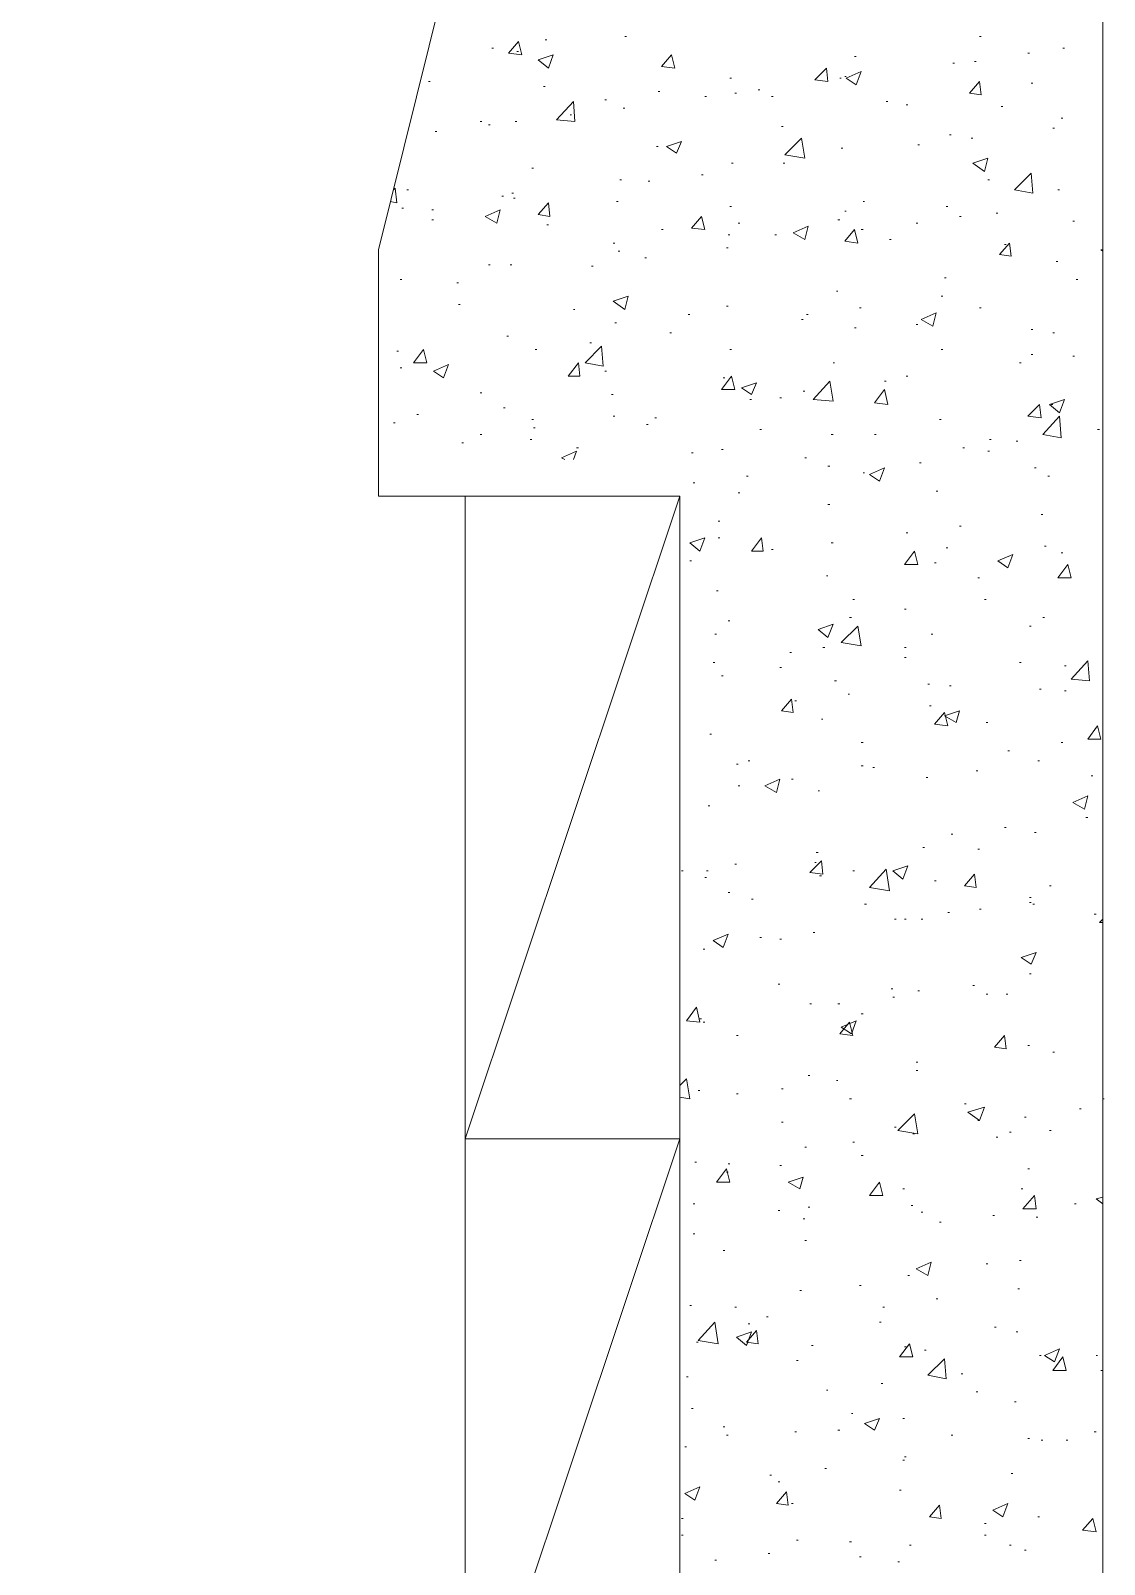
# Model space of a CAD drawing. Header units: millimetres. Extents: x -4011 to 126995, y -1911 to 106700.
# Drawn here: x 49244 to 59269, y 65308 to 79624 of the extents above; entities that cross this region are included whole.
import ezdxf

# ---------------------------------------------------------------- set-up
doc = ezdxf.new("R2010")
doc.units = ezdxf.units.MM
doc.layers.add('PDF_형상', color=7, linetype='Continuous')

msp = doc.modelspace()

# ---------------------------------------------------------------- linework, layer by layer
at = {"layer": 'PDF_형상', "lineweight": 5}
for points in [[(55306, 61368), (59254, 61368), (59254, 83876), (59254, 42326), (49244, 42326), (49244, 44394), (49275, 45668), (49601, 47036), (50316, 48622), (51078, 49927), (55306, 49927), (55306, 75280), (52492, 75280), (52492, 77580), (54031, 83782), (54062, 83876), (54031, 83782), (52492, 77580), (52492, 75280), (55306, 75280)], [(53549, 79461), (53565, 79461)], [(54047, 79539), (54062, 79539)], [(54793, 79570), (54808, 79570)], [(58104, 79570), (58119, 79570)], [(58881, 79461), (58896, 79461)], [(53782, 79430), (53798, 79430)], [(56938, 79383), (56953, 79383)], [(57855, 79321), (57870, 79321)], [(58057, 79337), (58073, 79337)], [(58554, 79415), (58570, 79415)], [(55772, 79181), (55788, 79181)], [(56798, 79181), (56813, 79181)], [(56845, 79197), (56860, 79197)], [(52959, 79150), (52974, 79150)], [(54031, 79104), (54047, 79104)], [(55104, 79057), (55119, 79057)], [(55819, 79041), (55834, 79041)], [(56036, 79073), (56052, 79073)], [(58585, 79135), (58601, 79135)], [(54606, 78979), (54622, 78979)], [(54777, 78902), (54793, 78902)], [(55539, 79010), (55554, 79010)], [(56161, 79010), (56176, 79010)], [(57233, 78964), (57249, 78964)], [(57420, 78933), (57435, 78933)], [(58306, 78917), (58321, 78917)], [(53440, 78777), (53456, 78777)], [(53518, 78746), (53534, 78746)], [(53767, 78777), (53782, 78777)], [(54280, 78839), (54295, 78839)], [(58865, 78808), (58881, 78808)], [(53021, 78684), (53036, 78684)], [(56254, 78731), (56269, 78731)], [(57824, 78653), (57839, 78653)], [(58026, 78622), (58041, 78622)], [(58788, 78715), (58803, 78715)], [(55088, 78544), (55104, 78544)], [(56813, 78528), (56829, 78528)], [(57528, 78560), (57544, 78560)], [(53922, 78342), (53938, 78342)], [(55788, 78389), (55803, 78389)], [(56269, 78389), (56285, 78389)], [(54746, 78233), (54762, 78233)], [(55010, 78218), (55026, 78218)], [(55508, 78280), (55523, 78280)], [(58181, 78233), (58197, 78233)], [(52632, 78140), (52648, 78155), (52663, 78016), (52601, 78031)], [(52756, 78140), (52772, 78140)], [(53642, 78078), (53658, 78078)], [(53736, 78109), (53751, 78109)], [(53751, 78062), (53767, 78062)], [(54715, 78031), (54731, 78031)], [(57016, 78031), (57031, 78031)], [(58834, 78140), (58850, 78140)], [(52710, 77969), (52725, 77969)], [(52990, 77953), (53005, 77953)], [(55772, 77984), (55788, 77984)], [(56845, 77938), (56860, 77938)], [(57793, 77984), (57808, 77984)], [(57917, 77891), (57933, 77891)], [(58259, 77922), (58275, 77922)], [(52990, 77860), (53005, 77860)], [(54062, 77813), (54078, 77813)], [(55135, 77767), (55150, 77767)], [(55850, 77829), (55865, 77829)], [(56782, 77860), (56798, 77860)], [(57000, 77767), (57016, 77767)], [(57513, 77829), (57528, 77829)], [(58974, 77845), (58990, 77845)], [(54684, 77642), (54699, 77642)], [(55741, 77596), (55756, 77596)], [(55756, 77720), (55772, 77720)], [(56192, 77720), (56207, 77720)], [(57264, 77674), (57280, 77674)], [(58337, 77627), (58352, 77627)], [(54731, 77565), (54746, 77565)], [(54979, 77503), (54995, 77503)], [(58819, 77471), (58834, 77471)], [(59254, 77565), (59238, 77580), (59254, 77580)], [(53518, 77440), (53534, 77440)], [(53720, 77440), (53736, 77440)], [(54482, 77425), (54497, 77425)], [(57777, 77316), (57793, 77316)], [(52694, 77301), (52710, 77301)], [(53223, 77269), (53238, 77269)], [(56767, 77192), (56782, 77192)], [(59005, 77301), (59021, 77301)], [(53238, 77067), (53254, 77067)], [(54311, 77021), (54326, 77021)], [(55741, 77052), (55756, 77052)], [(56984, 77036), (57000, 77036)], [(57746, 77145), (57762, 77145)], [(58104, 77036), (58119, 77036)], [(54699, 76896), (54715, 76896)], [(55383, 76974), (55399, 76974)], [(56440, 76927), (56456, 76927)], [(56487, 76974), (56503, 76974)], [(57513, 76881), (57528, 76881)], [(53689, 76772), (53705, 76772)], [(55212, 76803), (55228, 76803)], [(56938, 76850), (56953, 76850)], [(58585, 76834), (58601, 76834)], [(58788, 76803), (58803, 76803)], [(52663, 76632), (52679, 76632)], [(53953, 76648), (53969, 76648)], [(54466, 76710), (54482, 76710)], [(55772, 76648), (55788, 76648)], [(57746, 76648), (57762, 76648)], [(58585, 76601), (58601, 76601)], [(52694, 76477), (52710, 76477)], [(56736, 76523), (56751, 76523)], [(58477, 76523), (58492, 76523)], [(58974, 76585), (58990, 76585)], [(54606, 76446), (54622, 76446)], [(55710, 76383), (55725, 76383)], [(57218, 76352), (57233, 76352)], [(57420, 76399), (57435, 76399)], [(53440, 76244), (53456, 76244)], [(54668, 76228), (54684, 76228)], [(55959, 76181), (55974, 76181)], [(56238, 76197), (56254, 76197)], [(56456, 76259), (56472, 76259)], [(52850, 76041), (52865, 76041)], [(53658, 76104), (53674, 76104)], [(54684, 76026), (54699, 76026)], [(58772, 76135), (58788, 76135)], [(52632, 75964), (52648, 75964)], [(53922, 75995), (53938, 75995)], [(53938, 75917), (53953, 75917)], [(54995, 75948), (55010, 75948)], [(55073, 76010), (55088, 76010)], [(56052, 75902), (56067, 75902)], [(57731, 75995), (57746, 75995)], [(59207, 75902), (59223, 75902)], [(53269, 75777), (53285, 75777)], [(53440, 75855), (53456, 75855)], [(53907, 75808), (53922, 75808)], [(56720, 75855), (56736, 75855)], [(57124, 75855), (57140, 75855)], [(58197, 75808), (58212, 75808)], [(58446, 75793), (58461, 75793)], [(54233, 75622), (54202, 75637), (54342, 75699), (54311, 75622)], [(54342, 75731), (54358, 75731)], [(55415, 75684), (55430, 75684)], [(55694, 75715), (55710, 75715)], [(56472, 75637), (56487, 75637)], [(57544, 75591), (57560, 75591)], [(57948, 75731), (57964, 75731)], [(58181, 75699), (58197, 75699)], [(55927, 75466), (55943, 75466)], [(56689, 75560), (56705, 75560)], [(57016, 75497), (57031, 75497)], [(58617, 75544), (58632, 75544)], [(58741, 75466), (58756, 75466)], [(55430, 75404), (55446, 75404)], [(55850, 75311), (55865, 75311)], [(57699, 75326), (57715, 75326)], [(53301, 69280), (55306, 75280), (55306, 49927), (51078, 49927), (50316, 48622), (49601, 47036), (49275, 45668), (49244, 44394), (49244, 43554), (49244, 42326), (59254, 42326), (59254, 57622)], [(56689, 75202), (56705, 75202)], [(55663, 75047), (55679, 75047)], [(58679, 75109), (58694, 75109)], [(55663, 74891), (55679, 74891)], [(57420, 74938), (57435, 74938)], [(57917, 75000), (57933, 75000)], [(56161, 74782), (56176, 74782)], [(56720, 74845), (56736, 74845)], [(57793, 74798), (57808, 74798)], [(58710, 74813), (58725, 74813)], [(58865, 74751), (58881, 74751)], [(55399, 74674), (55415, 74674)], [(57684, 74658), (57699, 74658)], [(56674, 74534), (56689, 74534)], [(58088, 74518), (58104, 74518)], [(55648, 74394), (55663, 74394)], [(56922, 74316), (56938, 74316)], [(58150, 74316), (58166, 74316)], [(57404, 74223), (57420, 74223)], [(55756, 74114), (55772, 74114)], [(56891, 74145), (56907, 74145)], [(58570, 74067), (58585, 74067)], [(58694, 74145), (58710, 74145)], [(55632, 73990), (55648, 73990)], [(57653, 73990), (57668, 73990)], [(56332, 73819), (56347, 73819)], [(56642, 73865), (56658, 73865)], [(57404, 73865), (57420, 73865)], [(57404, 73772), (57420, 73772)], [(55617, 73725), (55632, 73725)], [(55694, 73601), (55710, 73601)], [(56238, 73679), (56254, 73679)], [(58477, 73725), (58492, 73725)], [(58896, 73694), (58912, 73694)], [(56751, 73554), (56767, 73554)], [(57622, 73523), (57637, 73523)], [(57824, 73508), (57839, 73508)], [(58663, 73477), (58679, 73477)], [(58896, 73461), (58912, 73461)], [(56378, 73368), (56394, 73368)], [(56876, 73430), (56891, 73430)], [(57637, 73321), (57653, 73321)], [(56627, 73197), (56642, 73197)], [(58166, 73166), (58181, 73166)], [(55585, 73057), (55601, 73057)], [(57000, 72979), (57016, 72979)], [(58368, 72902), (58383, 72902)], [(58865, 72979), (58881, 72979)], [(55834, 72777), (55850, 72777)], [(55943, 72808), (55959, 72808)], [(57000, 72762), (57016, 72762)], [(57109, 72746), (57124, 72746)], [(58648, 72808), (58663, 72808)], [(56347, 72637), (56363, 72637)], [(57606, 72653), (57622, 72653)], [(58073, 72715), (58088, 72715)], [(59145, 72668), (59161, 72668)], [(55850, 72575), (55865, 72575)], [(56596, 72528), (56611, 72528)], [(55570, 72389), (55585, 72389)], [(58337, 72187), (58352, 72187)], [(59098, 72280), (59114, 72280)], [(57839, 72124), (57855, 72124)], [(58617, 72140), (58632, 72140)], [(56580, 71953), (56596, 71953)], [(57575, 72000), (57591, 72000)], [(58088, 71984), (58104, 71984)], [(55321, 71782), (55337, 71782)], [(55554, 71782), (55570, 71782)], [(55819, 71845), (55834, 71845)], [(56565, 71860), (56580, 71860)], [(56611, 71736), (56627, 71736)], [(56922, 71782), (56938, 71782)], [(55539, 71720), (55554, 71720)], [(55756, 71580), (55772, 71580)], [(57684, 71689), (57699, 71689)], [(58756, 71642), (58772, 71642)], [(55974, 71518), (55990, 71518)], [(57031, 71472), (57047, 71472)], [(58570, 71534), (58585, 71534)], [(58570, 71487), (58585, 71487)], [(58601, 71472), (58617, 71472)], [(57311, 71332), (57326, 71332)], [(57404, 71332), (57420, 71332)], [(57560, 71332), (57575, 71332)], [(57808, 71394), (57824, 71394)], [(58104, 71425), (58119, 71425)], [(59176, 71378), (59192, 71378)], [(59254, 71301), (59223, 71301), (59254, 71332)], [(56052, 71161), (56067, 71161)], [(56549, 71207), (56565, 71207)], [(55523, 71052), (55539, 71052)], [(56238, 71145), (56254, 71145)], [(56223, 70725), (56238, 70725)], [(58570, 70819), (58585, 70819)], [(57280, 70679), (57295, 70679)], [(57295, 70601), (57311, 70601)], [(57528, 70663), (57544, 70663)], [(58041, 70710), (58057, 70710)], [(58166, 70632), (58181, 70632)], [(58352, 70632), (58368, 70632)], [(56518, 70539), (56534, 70539)], [(56782, 70539), (56798, 70539)], [(57000, 70446), (57016, 70446)], [(55492, 70399), (55508, 70399)], [(55523, 70368), (55539, 70368)], [(55834, 70244), (55850, 70244)], [(58554, 70150), (58570, 70150)], [(58788, 70088), (58803, 70088)], [(56503, 69870), (56518, 69870)], [(57513, 69995), (57528, 69995)], [(57513, 69917), (57528, 69917)], [(55306, 69777), (55368, 69839), (55399, 69653), (55306, 69668)], [(55477, 69731), (55492, 69731)], [(56254, 69746), (56269, 69746)], [(56767, 69824), (56782, 69824)], [(55834, 69699), (55850, 69699)], [(56891, 69653), (56907, 69653)], [(57964, 69606), (57979, 69606)], [(59254, 69653), (59269, 69653)], [(56254, 69435), (56269, 69435)], [(58088, 69451), (58104, 69451)], [(58523, 69482), (58539, 69482)], [(59036, 69560), (59052, 69560)], [(57311, 69389), (57326, 69389)], [(57482, 69326), (57497, 69326)], [(58259, 69295), (58275, 69295)], [(58383, 69342), (58399, 69342)], [(58756, 69358), (58772, 69358)], [(53301, 63280), (55306, 69280)], [(56472, 69202), (56487, 69202)], [(56922, 69249), (56938, 69249)], [(55446, 69062), (55461, 69062)], [(55756, 69047), (55772, 69047)], [(56238, 69031), (56254, 69031)], [(57000, 69124), (57016, 69124)], [(55741, 68969), (55756, 68969)], [(58554, 69000), (58570, 69000)], [(57389, 68813), (57404, 68813)], [(58492, 68813), (58508, 68813)], [(59254, 68674), (59192, 68720), (59254, 68736)], [(55430, 68674), (55446, 68674)], [(56223, 68611), (56238, 68611)], [(56503, 68642), (56518, 68642)], [(57466, 68658), (57482, 68658)], [(57560, 68596), (57575, 68596)], [(58990, 68674), (59005, 68674)], [(56456, 68534), (56472, 68534)], [(57731, 68503), (57746, 68503)], [(58228, 68565), (58244, 68565)], [(58632, 68549), (58648, 68549)], [(55430, 68394), (55446, 68394)], [(56472, 68332), (56487, 68332)], [(55710, 68238), (55725, 68238)], [(58477, 68145), (58492, 68145)], [(57435, 68005), (57451, 68005)], [(58166, 68114), (58181, 68114)], [(56425, 67865), (56440, 67865)], [(56984, 67912), (57000, 67912)], [(58461, 67881), (58477, 67881)], [(55399, 67725), (55415, 67725)], [(57699, 67788), (57715, 67788)], [(55819, 67710), (55834, 67710)], [(56114, 67617), (56130, 67617)], [(57202, 67710), (57218, 67710)], [(55943, 67554), (55959, 67554)], [(57171, 67570), (57187, 67570)], [(58244, 67523), (58259, 67523)], [(58446, 67477), (58461, 67477)], [(55461, 67383), (55477, 67383)], [(56534, 67352), (56549, 67352)], [(57404, 67337), (57420, 67337)], [(57591, 67306), (57606, 67306)], [(56394, 67212), (56409, 67212)], [(58663, 67259), (58679, 67259)], [(59192, 67259), (59207, 67259)], [(55368, 67057), (55383, 67057)], [(57933, 67088), (57948, 67088)], [(59238, 67119), (59254, 67119)], [(56674, 66933), (56689, 66933)], [(57187, 66995), (57202, 66995)], [(58073, 66917), (58088, 66917)], [(55415, 66762), (55430, 66762)], [(56907, 66715), (56922, 66715)], [(58430, 66824), (58446, 66824)], [(55710, 66591), (55725, 66591)], [(57389, 66668), (57404, 66668)], [(55741, 66513), (55756, 66513)], [(56378, 66544), (56394, 66544)], [(56782, 66560), (56798, 66560)], [(57839, 66513), (57855, 66513)], [(58554, 66482), (58570, 66482)], [(58679, 66466), (58694, 66466)], [(58912, 66466), (58927, 66466)], [(59176, 66544), (59192, 66544)], [(55352, 66404), (55368, 66404)], [(57404, 66311), (57420, 66311)], [(56658, 66202), (56674, 66202)], [(57389, 66280), (57404, 66280)], [(58399, 66155), (58415, 66155)], [(56145, 66140), (56161, 66140)], [(56223, 66078), (56238, 66078)], [(57358, 66000), (57373, 66000)], [(56347, 65876), (56363, 65876)], [(55321, 65736), (55337, 65736)], [(58648, 65751), (58663, 65751)], [(55321, 65580), (55337, 65580)], [(58150, 65689), (58166, 65689)], [(58150, 65580), (58166, 65580)], [(56394, 65534), (56409, 65534)], [(56891, 65518), (56907, 65518)], [(57451, 65487), (57466, 65487)], [(58383, 65487), (58399, 65487)], [(58523, 65440), (58539, 65440)], [(55632, 65347), (55648, 65347)], [(56130, 65409), (56145, 65409)], [(56984, 65378), (57000, 65378)], [(57342, 65332), (57358, 65332)]]:
    msp.add_lwpolyline(points, dxfattribs=at)
for points in [[(53798, 79523), (53829, 79399), (53705, 79415)], [(54124, 79399), (54078, 79275), (53984, 79352)], [(55228, 79399), (55259, 79275), (55135, 79290)], [(56674, 79275), (56689, 79150), (56565, 79166)], [(57000, 79244), (56953, 79119), (56860, 79181)], [(58104, 79150), (58119, 79026), (58010, 79041)], [(54326, 78777), (54155, 78793), (54311, 78964)], [(56472, 78435), (56285, 78466), (56440, 78622)], [(55321, 78591), (55275, 78482), (55181, 78544)], [(58181, 78435), (58150, 78311), (58041, 78389)], [(58601, 78109), (58430, 78140), (58585, 78295)], [(53627, 77953), (53596, 77829), (53487, 77891)], [(54078, 78016), (54093, 77891), (53984, 77907)], [(55508, 77891), (55539, 77767), (55415, 77782)], [(56503, 77798), (56472, 77674), (56363, 77736)], [(56938, 77767), (56969, 77642), (56845, 77658)], [(58383, 77642), (58399, 77518), (58290, 77534)], [(54824, 77145), (54793, 77021), (54684, 77098)], [(57699, 76990), (57668, 76865), (57560, 76927)], [(52912, 76648), (52943, 76523), (52819, 76523)], [(54591, 76492), (54420, 76523), (54575, 76679)], [(53145, 76508), (53098, 76383), (53005, 76446)], [(54358, 76523), (54373, 76399), (54264, 76399)], [(55788, 76399), (55819, 76275), (55694, 76275)], [(56021, 76337), (55974, 76228), (55881, 76290)], [(56736, 76166), (56549, 76181), (56705, 76352)], [(57218, 76275), (57249, 76135), (57124, 76150)], [(58896, 76181), (58850, 76057), (58756, 76135)], [(58663, 76135), (58679, 76010), (58554, 76026)], [(58865, 75824), (58694, 75855), (58850, 76026)], [(57218, 75544), (57171, 75420), (57078, 75482)], [(53301, 69280), (55306, 69280), (55306, 75280), (53301, 75280)], [(55539, 74891), (55492, 74767), (55399, 74845)], [(56067, 74891), (56083, 74767), (55974, 74767)], [(57497, 74767), (57528, 74642), (57404, 74642)], [(58415, 74736), (58368, 74611), (58275, 74674)], [(58927, 74642), (58959, 74518), (58834, 74518)], [(56736, 74083), (56689, 73959), (56596, 74036)], [(57000, 73881), (56813, 73912), (56969, 74067)], [(59130, 73554), (58959, 73570), (59114, 73741)], [(56347, 73383), (56363, 73259), (56254, 73275)], [(57777, 73259), (57808, 73135), (57684, 73150)], [(57917, 73275), (57886, 73166), (57777, 73228)], [(59207, 73135), (59238, 73010), (59114, 73010)], [(56238, 72637), (56207, 72513), (56098, 72575)], [(59114, 72482), (59083, 72358), (58974, 72420)], [(56627, 71876), (56642, 71751), (56518, 71767)], [(57264, 71596), (57078, 71627), (57233, 71798)], [(57435, 71829), (57389, 71705), (57295, 71782)], [(58057, 71751), (58073, 71627), (57964, 71642)], [(55756, 71192), (55710, 71067), (55617, 71130)], [(58632, 71021), (58585, 70912), (58492, 70974)], [(55461, 70508), (55492, 70368), (55368, 70383)], [(56891, 70368), (56922, 70244), (56798, 70259)], [(56953, 70383), (56907, 70259), (56813, 70321)], [(58337, 70244), (58352, 70119), (58244, 70135)], [(57528, 69326), (57342, 69358), (57497, 69513)], [(58150, 69575), (58104, 69451), (57995, 69528)], [(53301, 63280), (55306, 63280), (55306, 69280), (53301, 69280)], [(55741, 69000), (55772, 68876), (55648, 68876)], [(56456, 68922), (56425, 68813), (56316, 68876)], [(57171, 68876), (57202, 68751), (57078, 68751)], [(58617, 68751), (58632, 68627), (58508, 68627)], [(57653, 68130), (57622, 68005), (57513, 68067)], [(55663, 67368), (55477, 67399), (55632, 67570)], [(55974, 67477), (55927, 67352), (55834, 67430)], [(56021, 67492), (56036, 67368), (55927, 67383)], [(57451, 67368), (57482, 67244), (57358, 67244)], [(58850, 67321), (58803, 67197), (58710, 67259)], [(57793, 67041), (57622, 67073), (57777, 67228)], [(58881, 67244), (58912, 67119), (58788, 67119)], [(57171, 66668), (57124, 66560), (57031, 66622)], [(55492, 66031), (55446, 65907), (55352, 65969)], [(56301, 65984), (56316, 65860), (56207, 65876)], [(57731, 65860), (57746, 65736), (57637, 65751)], [(58368, 65876), (58321, 65751), (58228, 65813)], [(59161, 65736), (59192, 65611), (59067, 65627)]]:
    msp.add_lwpolyline(points, close=True, dxfattribs=at)

doc.saveas('drawing.dxf')
